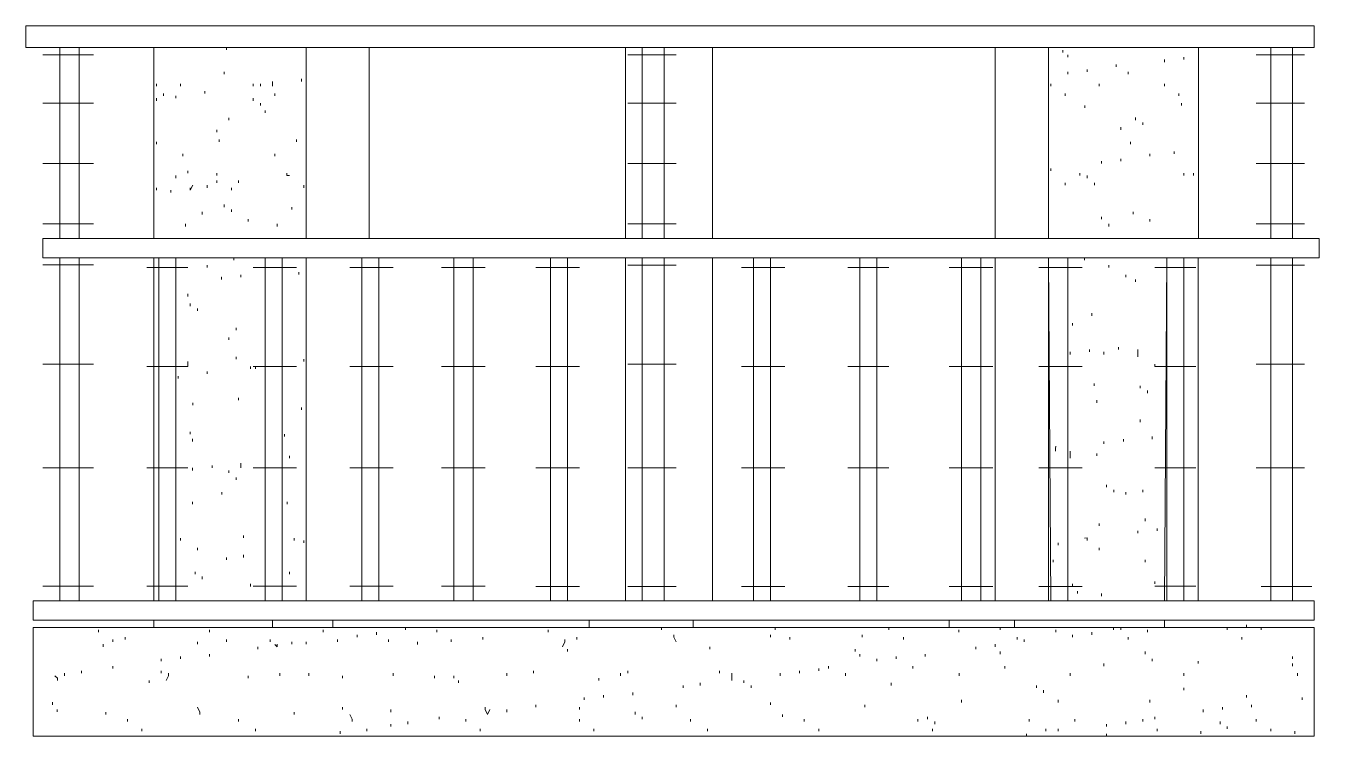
# Model space of a CAD drawing. Header units: millimetres. Extents: x -84511 to -57795, y -17083 to -534.
# Drawn here: x -62734 to -60699, y -8865 to -7746 of the extents above; entities that cross this region are included whole.
import ezdxf

# ---------------------------------------------------------------- set-up
doc = ezdxf.new("R2010")
doc.units = ezdxf.units.MM
doc.layers.add('A-POR-___-___-EXI', color=250, linetype='Continuous', lineweight=25)

msp = doc.modelspace()

# ---------------------------------------------------------------- linework, layer by layer
at = {"layer": 'A-POR-___-___-EXI', "color": 18, "lineweight": 9}
for p, q in [((-62418.1, -7784.2), (-62418.1, -7780.4)), ((-61102.1, -7788), (-61102.1, -7784.3)), ((-61094.5, -7795.6), (-61094.5, -7791.8)), ((-61018.5, -7810.9), (-61018.5, -7807.1)), ((-60942.4, -7803.2), (-60942.4, -7799.4)), ((-60912, -7799.4), (-60912, -7795.6)), ((-62422, -7822.3), (-62422, -7818.5)), ((-62300.3, -7833.7), (-62300.3, -7829.9)), ((-61094.4, -7822.2), (-61094.4, -7818.5)), ((-61064.1, -7818.5), (-61064.1, -7814.7)), ((-60999.4, -7822.2), (-60999.4, -7818.5)), ((-62528.5, -7841.4), (-62528.5, -7837.5)), ((-62517.1, -7856.5), (-62517.1, -7852.7)), ((-62490.5, -7841.3), (-62490.5, -7837.5)), ((-62452.5, -7852.7), (-62452.5, -7848.9)), ((-62376.4, -7841.3), (-62376.4, -7837.5)), ((-62364.9, -7841.3), (-62364.9, -7837.4)), ((-62342.1, -7856.5), (-62342.1, -7852.7)), ((-61121.2, -7841.3), (-61121.2, -7837.4)), ((-61098.3, -7856.5), (-61098.3, -7852.7)), ((-61045, -7841.2), (-61045, -7837.5)), ((-60942.4, -7841.3), (-60942.4, -7837.4)), ((-60919.6, -7856.5), (-60919.6, -7852.7)), ((-62528.4, -7864.1), (-62528.4, -7860.3)), ((-62498.1, -7860.3), (-62498.1, -7856.5)), ((-62376.4, -7864.2), (-62376.4, -7860.3)), ((-62364.9, -7871.7), (-62364.9, -7867.9)), ((-61067.8, -7875.5), (-61067.8, -7871.7)), ((-60915.7, -7871.7), (-60915.7, -7868)), ((-62414.4, -7894.6), (-62414.4, -7890.8)), ((-62357.3, -7883.1), (-62357.3, -7879.4)), ((-60988.1, -7894.5), (-60988.1, -7890.7)), ((-62433.5, -7913.5), (-62433.5, -7909.8)), ((-61010.8, -7909.8), (-61010.8, -7906)), ((-60976.6, -7902.1), (-60976.6, -7898.3)), ((-62528.6, -7932.5), (-62528.6, -7928.8)), ((-62307.9, -7928.8), (-62307.9, -7925)), ((-60995.6, -7932.6), (-60995.6, -7928.7)), ((-62486.7, -7951.6), (-62486.7, -7947.7)), ((-62342.2, -7951.6), (-62342.2, -7947.7)), ((-61010.8, -7959.2), (-61010.8, -7955.4)), ((-60965.2, -7951.6), (-60965.2, -7947.7)), ((-60927.1, -7947.8), (-60927.1, -7943.9)), ((-62479.1, -7978.3), (-62479.1, -7974.4)), ((-62292.7, -7978.2), (-62292.7, -7974.4)), ((-61121.1, -7974.4), (-61121.1, -7970.6)), ((-61041.3, -7963), (-61041.3, -7959.2)), ((-62498.1, -7985.9), (-62498.1, -7982.1)), ((-62448.7, -8001), (-62448.7, -7997.2)), ((-62433.5, -7982), (-62433.5, -7978.2)), ((-62433.5, -7993.4), (-62433.5, -7989.7)), ((-62399.2, -7993.5), (-62399.2, -7989.7)), ((-62296.5, -8001.1), (-62296.5, -7997.2)), ((-61098.3, -7997.2), (-61098.3, -7993.4)), ((-61075.5, -7982.1), (-61075.5, -7978.2)), ((-61064, -7985.8), (-61064, -7982)), ((-61052.6, -7997.2), (-61052.6, -7993.4)), ((-60912, -7982), (-60912, -7978.2)), ((-60896.7, -7982.1), (-60896.7, -7978.2)), ((-62528.5, -8004.9), (-62528.5, -8001)), ((-62410.6, -8004.8), (-62410.6, -8001)), ((-62422, -8031.5), (-62422, -8027.7)), ((-62410.6, -8039.1), (-62410.6, -8035.2)), ((-62482.8, -8061.9), (-62482.8, -8058.1)), ((-62384, -8054.3), (-62384, -8050.5)), ((-62338.3, -8061.9), (-62338.3, -8058.1)), ((-61041.2, -8050.5), (-61041.2, -8046.7)), ((-61029.9, -8061.9), (-61029.9, -8058.1)), ((-60991.8, -8042.9), (-60991.8, -8039.1)), ((-60965.2, -8054.3), (-60965.2, -8050.5)), ((-62406.8, -8115.2), (-62406.8, -8111.4)), ((-61067.9, -8115.2), (-61067.9, -8111.4)), ((-62448.6, -8126.6), (-62448.6, -8122.8)), ((-62395.4, -8141.8), (-62395.4, -8138)), ((-62304.2, -8137.9), (-62304.2, -8134.1)), ((-61029.8, -8126.6), (-61029.8, -8122.8)), ((-61003.2, -8141.7), (-61003.2, -8138)), ((-62292.7, -8145.6), (-62292.7, -8141.8)), ((-60988.1, -8149.3), (-60988.1, -8145.6)), ((-62479, -8172.3), (-62479, -8168.4)), ((-62475.3, -8187.4), (-62475.3, -8183.6)), ((-62463.8, -8195), (-62463.8, -8191.2)), ((-61094.5, -8195), (-61094.5, -8191.2)), ((-61056.5, -8202.6), (-61056.5, -8198.8)), ((-61094.5, -8206.5), (-61094.5, -8202.6)), ((-61086.9, -8217.8), (-61086.9, -8214.1)), ((-62414.4, -8240.7), (-62414.4, -8236.8)), ((-62402.9, -8225.4), (-62402.9, -8221.7)), ((-61090.7, -8263.5), (-61090.7, -8259.7)), ((-61060.3, -8259.7), (-61060.3, -8255.9)), ((-61037.5, -8263.5), (-61037.5, -8259.7)), ((-61014.7, -8255.9), (-61014.7, -8252.1)), ((-62403, -8271.1), (-62403, -8267.3)), ((-62296.5, -8274.9), (-62296.5, -8271.2)), ((-60957.5, -8282.6), (-60957.5, -8278.7)), ((-62494.3, -8301.5), (-62494.3, -8297.7)), ((-62448.7, -8294), (-62448.7, -8290.2)), ((-62380.2, -8286.4), (-62380.2, -8282.6)), ((-62372.6, -8286.3), (-62372.6, -8282.5)), ((-62357.3, -8293.9), (-62357.3, -8290.1)), ((-61052.7, -8313), (-61052.7, -8309.1)), ((-60980.4, -8316.7), (-60980.4, -8313)), ((-60968.9, -8324.3), (-60968.9, -8320.5)), ((-62471.4, -8343.3), (-62471.4, -8339.6)), ((-62399.1, -8335.8), (-62399.1, -8331.9)), ((-62292.7, -8343.3), (-62292.7, -8339.6)), ((-61048.9, -8339.6), (-61048.9, -8335.8)), ((-62300.3, -8351), (-62300.3, -8347.2)), ((-60980.4, -8370), (-60980.4, -8366.2)), ((-62475.2, -8389), (-62475.2, -8385.2)), ((-62471.5, -8400.5), (-62471.5, -8396.6)), ((-62326.9, -8392.9), (-62326.9, -8389)), ((-61037.5, -8404.2), (-61037.5, -8400.4)), ((-61007, -8400.4), (-61007, -8396.7)), ((-60961.4, -8396.7), (-60961.4, -8392.9)), ((-62357.4, -8415.6), (-62357.4, -8411.9)), ((-62319.3, -8427), (-62319.3, -8423.2)), ((-61048.8, -8423.3), (-61048.8, -8419.5)), ((-62471.5, -8446.1), (-62471.5, -8442.3)), ((-62441, -8442.3), (-62441, -8438.5)), ((-62414.4, -8449.9), (-62414.4, -8446.1)), ((-62403, -8461.2), (-62403, -8457.5)), ((-62425.8, -8484.2), (-62425.8, -8480.3)), ((-61033.7, -8472.7), (-61033.7, -8468.8)), ((-61022.2, -8480.3), (-61022.2, -8476.5)), ((-61003.2, -8484.2), (-61003.2, -8480.3)), ((-60976.6, -8480.3), (-60976.6, -8476.5)), ((-62471.5, -8499.4), (-62471.5, -8495.6)), ((-62323, -8499.4), (-62323, -8495.6)), ((-60972.8, -8525.9), (-60972.8, -8522.1)), ((-61045, -8533.5), (-61045, -8529.7)), ((-60984.2, -8545), (-60984.2, -8541.2)), ((-60953.8, -8541.2), (-60953.8, -8537.4)), ((-62490.4, -8556.4), (-62490.4, -8552.6)), ((-62391.6, -8552.5), (-62391.6, -8548.8)), ((-62311.6, -8556.4), (-62311.6, -8552.6)), ((-62296.5, -8560.3), (-62296.5, -8556.4)), ((-61109.7, -8564), (-61109.7, -8560.2)), ((-62463.8, -8571.6), (-62463.8, -8567.8)), ((-62418.2, -8586.8), (-62418.2, -8583)), ((-62391.6, -8583), (-62391.6, -8579.2)), ((-61117.3, -8590.6), (-61117.3, -8586.8)), ((-61045.1, -8571.6), (-61045.1, -8567.8)), ((-60972.8, -8590.6), (-60972.8, -8586.8)), ((-62498.1, -8598.3), (-62498.1, -8594.5)), ((-62319.3, -8609.6), (-62319.3, -8605.8)), ((-62456.3, -8617.2), (-62456.3, -8613.4)), ((-62380.2, -8628.7), (-62380.2, -8624.8)), ((-61086.9, -8628.6), (-61086.9, -8624.8)), ((-60957.5, -8624.8), (-60957.5, -8621)), ((-61079.3, -8640.1), (-61079.3, -8636.3)), ((-61041.2, -8643.9), (-61041.2, -8640.1)), ((-62619.8, -8700.9), (-62619.8, -8697.2)), ((-62577.9, -8712.3), (-62577.9, -8708.5)), ((-62444.9, -8700.9), (-62444.9, -8697.2)), ((-62266.1, -8700.9), (-62266.1, -8697.2)), ((-62212.8, -8708.6), (-62212.8, -8704.8)), ((-62182.3, -8704.8), (-62182.3, -8700.9)), ((-62136.7, -8697.1), (-62136.7, -8693.3)), ((-62087.3, -8700.9), (-62087.3, -8697.2)), ((-62015, -8712.3), (-62015, -8708.6)), ((-61912.3, -8700.9), (-61912.3, -8697.2)), ((-61866.7, -8712.3), (-61866.7, -8708.6)), ((-61733.5, -8697.2), (-61733.5, -8693.4)), ((-61562.4, -8708.6), (-61562.4, -8704.8)), ((-61554.8, -8697.2), (-61554.8, -8693.4)), ((-61531.9, -8712.3), (-61531.9, -8708.5)), ((-61417.9, -8708.6), (-61417.9, -8704.8)), ((-61375.9, -8697.1), (-61375.9, -8693.3)), ((-61353.2, -8712.3), (-61353.2, -8708.5)), ((-61265.7, -8700.9), (-61265.7, -8697.1)), ((-61201, -8697.1), (-61201, -8693.3)), ((-61174.3, -8712.3), (-61174.3, -8708.6)), ((-61113.5, -8700.9), (-61113.5, -8697.1)), ((-61086.9, -8708.6), (-61086.9, -8704.8)), ((-61056.5, -8704.8), (-61056.5, -8700.9)), ((-61022.3, -8697.1), (-61022.3, -8693.3)), ((-61010.8, -8697.1), (-61010.8, -8693.3)), ((-60999.4, -8712.3), (-60999.4, -8708.6)), ((-60969, -8700.9), (-60969, -8697.1)), ((-60843.5, -8697.1), (-60843.5, -8693.3)), ((-60820.7, -8712.3), (-60820.7, -8708.6)), ((-60813.1, -8693.3), (-60813.1, -8689.5)), ((-60790.2, -8697.2), (-60790.2, -8693.4)), ((-62612.2, -8723.8), (-62612.2, -8719.9)), ((-62597, -8716.2), (-62597, -8712.3)), ((-62463.8, -8719.9), (-62463.8, -8716.1)), ((-62418.2, -8716.2), (-62418.2, -8712.3)), ((-62368.8, -8727.6), (-62368.8, -8723.8)), ((-62349.7, -8716.2), (-62349.7, -8712.3)), ((-62315.5, -8719.9), (-62315.5, -8716.1)), ((-62292.7, -8719.9), (-62292.7, -8716.1)), ((-62243.3, -8716.2), (-62243.3, -8712.3)), ((-62163.3, -8716.1), (-62163.3, -8712.3)), ((-62117.8, -8720), (-62117.8, -8716.2)), ((-62064.5, -8716.2), (-62064.5, -8712.3)), ((-61881.9, -8731.3), (-61881.9, -8727.5)), ((-61657.5, -8727.5), (-61657.5, -8723.8)), ((-61429.2, -8731.3), (-61429.2, -8727.5)), ((-61239.1, -8727.6), (-61239.1, -8723.8)), ((-61208.6, -8723.8), (-61208.6, -8719.9)), ((-61163, -8716.1), (-61163, -8712.3)), ((-62520.9, -8746.6), (-62520.9, -8742.7)), ((-62490.5, -8742.7), (-62490.5, -8738.9)), ((-62444.8, -8738.9), (-62444.8, -8735.2)), ((-61421.6, -8739), (-61421.6, -8735.2)), ((-61395, -8746.6), (-61395, -8742.7)), ((-61364.6, -8742.7), (-61364.6, -8738.9)), ((-61319, -8738.9), (-61319, -8735.2)), ((-61201, -8735.2), (-61201, -8731.3)), ((-61037.5, -8754.2), (-61037.5, -8750.4)), ((-60972.8, -8735.2), (-60972.8, -8731.3)), ((-60961.4, -8746.6), (-60961.4, -8742.8)), ((-60889.1, -8750.4), (-60889.1, -8746.6)), ((-60740.8, -8754.2), (-60740.8, -8750.4)), ((-60740.7, -8742.8), (-60740.7, -8739)), ((-62673.1, -8769.4), (-62673.1, -8765.6)), ((-62646.4, -8765.6), (-62646.4, -8761.7)), ((-62597, -8758), (-62597, -8754.2)), ((-62521, -8765.6), (-62521, -8761.8)), ((-62383.9, -8773.2), (-62383.9, -8769.4)), ((-62334.5, -8769.4), (-62334.5, -8765.6)), ((-62288.9, -8769.4), (-62288.9, -8765.6)), ((-62235.6, -8773.2), (-62235.6, -8769.4)), ((-62155.7, -8769.4), (-62155.7, -8765.6)), ((-62091.1, -8773.2), (-62091.1, -8769.4)), ((-62060.7, -8773.3), (-62060.7, -8769.4)), ((-61976.9, -8769.4), (-61976.9, -8765.6)), ((-61935.1, -8765.6), (-61935.1, -8761.7)), ((-61798.2, -8769.4), (-61798.2, -8765.6)), ((-61786.8, -8765.6), (-61786.8, -8761.7)), ((-61642.3, -8765.6), (-61642.3, -8761.7)), ((-61547.2, -8769.4), (-61547.2, -8765.6)), ((-61516.7, -8765.6), (-61516.7, -8761.7)), ((-61486.3, -8761.7), (-61486.3, -8758)), ((-61471.1, -8758), (-61471.1, -8754.2)), ((-61444.4, -8769.4), (-61444.4, -8765.6)), ((-61338, -8758), (-61338, -8754.2)), ((-61265.6, -8769.4), (-61265.6, -8765.6)), ((-61193.4, -8758), (-61193.4, -8754.2)), ((-61090.7, -8769.4), (-61090.7, -8765.6)), ((-60911.9, -8769.4), (-60911.9, -8765.6)), ((-60733.2, -8769.4), (-60733.2, -8765.6)), ((-62539.9, -8780.8), (-62539.9, -8777)), ((-62053, -8780.8), (-62053, -8777)), ((-61832.4, -8777), (-61832.4, -8773.3)), ((-61699.4, -8788.4), (-61699.4, -8784.7)), ((-61672.7, -8784.7), (-61672.7, -8780.8)), ((-61604.2, -8780.8), (-61604.2, -8777)), ((-61592.7, -8788.4), (-61592.7, -8784.6)), ((-61372.1, -8784.6), (-61372.1, -8780.8)), ((-61143.9, -8788.4), (-61143.9, -8784.6)), ((-60912, -8792.2), (-60912, -8788.4)), ((-62692.1, -8815.1), (-62692.1, -8811.2)), ((-61855.2, -8807.5), (-61855.2, -8803.7)), ((-61824.9, -8803.7), (-61824.9, -8799.8)), ((-61779.1, -8799.8), (-61779.1, -8796)), ((-61562.4, -8815), (-61562.4, -8811.3)), ((-61261.9, -8811.3), (-61261.9, -8807.5)), ((-61132.6, -8796.1), (-61132.6, -8792.2)), ((-61109.7, -8811.3), (-61109.7, -8807.5)), ((-60965.2, -8811.3), (-60965.2, -8807.5)), ((-60813.1, -8803.7), (-60813.1, -8799.8)), ((-60725.5, -8807.5), (-60725.5, -8803.7)), ((-62684.5, -8826.4), (-62684.5, -8822.7)), ((-62608.3, -8830.3), (-62608.3, -8826.5)), ((-62311.7, -8830.3), (-62311.7, -8826.5)), ((-62235.6, -8822.7), (-62235.6, -8818.9)), ((-62159.5, -8826.5), (-62159.5, -8822.6)), ((-61977, -8826.5), (-61977, -8822.6)), ((-61931.3, -8818.8), (-61931.3, -8815)), ((-61862.9, -8822.6), (-61862.9, -8818.8)), ((-61775.3, -8830.2), (-61775.3, -8826.4)), ((-61710.7, -8818.8), (-61710.7, -8815)), ((-61543.3, -8834), (-61543.3, -8830.2)), ((-61414, -8818.8), (-61414, -8815)), ((-60881.5, -8826.5), (-60881.5, -8822.6)), ((-60851, -8822.6), (-60851, -8818.8)), ((-60805.4, -8818.8), (-60805.4, -8815)), ((-62574.1, -8841.7), (-62574.1, -8837.9)), ((-62399.1, -8841.7), (-62399.1, -8837.9)), ((-62159.5, -8849.3), (-62159.5, -8845.5)), ((-62132.9, -8845.5), (-62132.9, -8841.6)), ((-62083.4, -8837.8), (-62083.4, -8834.1)), ((-62041.7, -8841.7), (-62041.7, -8837.9)), ((-61862.9, -8841.7), (-61862.9, -8837.9)), ((-61764, -8837.9), (-61764, -8834)), ((-61687.9, -8841.7), (-61687.9, -8837.9)), ((-61509.1, -8841.7), (-61509.1, -8837.9)), ((-61330.3, -8841.7), (-61330.3, -8837.9)), ((-61315.2, -8837.9), (-61315.2, -8834)), ((-61303.7, -8845.5), (-61303.7, -8841.7)), ((-61155.4, -8841.7), (-61155.4, -8837.9)), ((-61083.1, -8841.7), (-61083.1, -8837.9)), ((-61033.6, -8849.3), (-61033.6, -8845.5)), ((-61003.2, -8845.5), (-61003.2, -8841.6)), ((-60976.6, -8841.6), (-60976.6, -8837.8)), ((-60957.6, -8837.8), (-60957.6, -8834.1)), ((-60854.9, -8845.5), (-60854.9, -8841.7)), ((-60843.4, -8853), (-60843.4, -8849.3)), ((-60797.8, -8841.6), (-60797.8, -8837.8)), ((-62551.3, -8856.9), (-62551.3, -8853)), ((-62372.6, -8856.9), (-62372.6, -8853)), ((-62239.4, -8860.7), (-62239.4, -8856.9)), ((-62197.5, -8856.9), (-62197.5, -8853)), ((-62018.9, -8856.9), (-62018.9, -8853)), ((-61840.1, -8856.9), (-61840.1, -8853)), ((-61661.3, -8856.9), (-61661.3, -8853)), ((-61486.3, -8856.9), (-61486.3, -8853)), ((-61307.5, -8856.9), (-61307.5, -8853)), ((-61159.2, -8864.4), (-61159.2, -8860.7)), ((-61128.8, -8856.9), (-61128.8, -8853)), ((-61109.7, -8856.9), (-61109.7, -8853.1)), ((-61033.6, -8864.4), (-61033.6, -8860.7)), ((-60953.7, -8856.9), (-60953.7, -8853.1)), ((-60885.3, -8860.7), (-60885.3, -8856.9)), ((-60775, -8856.9), (-60775, -8853.1)), ((-60737, -8860.7), (-60737, -8856.9))]:
    msp.add_line(p, q, dxfattribs=at)
at = {"layer": 'A-POR-___-___-EXI', "color": 18, "lineweight": 9, "flags": 128}
for points in [[(-62733.9, -7746.1), (-62733.9, -7780.4)], [(-62627.4, -7791.9), (-62707.3, -7791.9)], [(-62680.7, -7780.4), (-62680.7, -8080.9)], [(-62532.4, -8080.9), (-62532.4, -7780.4)], [(-62292.7, -8080.9), (-62292.7, -7780.4)], [(-62193.8, -7780.4), (-62193.8, -8080.9)], [(-61790.6, -8080.9), (-61790.6, -7780.5)], [(-61710.7, -7791.8), (-61786.8, -7791.8)], [(-61764, -7780.5), (-61764, -8080.9)], [(-61729.7, -7780.5), (-61729.7, -8080.9)], [(-61653.6, -7780.5), (-61653.6, -8080.9)], [(-61208.6, -8080.9), (-61208.6, -7780.5)], [(-61124.9, -8080.9), (-61124.9, -7780.5)], [(-60889, -8080.9), (-60889, -7780.5)], [(-60721.7, -7791.9), (-60797.8, -7791.9)], [(-60740.7, -7780.5), (-60740.7, -8080.9)], [(-62627.4, -7868), (-62707.3, -7868)], [(-61710.7, -7867.9), (-61786.8, -7867.9)], [(-60721.7, -7868), (-60797.8, -7868)], [(-62429.6, -7925), (-62429.6, -7928.8)], [(-62627.4, -7963), (-62707.3, -7963)], [(-61710.7, -7963), (-61786.8, -7963)], [(-60721.7, -7963), (-60797.8, -7963)], [(-62505.7, -8004.9), (-62505.7, -8008.7)], [(-62315.5, -8031.5), (-62315.5, -8035.3)], [(-62627.4, -8058.1), (-62707.3, -8058.1)], [(-62456.3, -8039.1), (-62456.3, -8043)], [(-61710.7, -8058.1), (-61786.8, -8058.1)], [(-60721.7, -8058.1), (-60797.8, -8058.1)], [(-62680.7, -8111.4), (-62680.7, -8651.4)], [(-62532.4, -8651.4), (-62532.4, -8111.4)], [(-62524.7, -8651.4), (-62524.7, -8111.4)], [(-62498.1, -8651.4), (-62498.1, -8111.4)], [(-62357.4, -8651.4), (-62357.4, -8111.4), (-62357.4, -8651.4), (-62357.4, -8111.4)], [(-62330.8, -8651.4), (-62330.8, -8111.4), (-62330.8, -8651.4), (-62330.8, -8111.4)], [(-62292.7, -8651.4), (-62292.7, -8111.4)], [(-62205.2, -8651.4), (-62205.2, -8111.4)], [(-62178.6, -8651.4), (-62178.6, -8111.4)], [(-62060.6, -8651.4), (-62060.6, -8111.4)], [(-62030.3, -8651.4), (-62030.3, -8111.4)], [(-61908.4, -8651.4), (-61908.4, -8111.4)], [(-61881.9, -8651.5), (-61881.9, -8111.4)], [(-61790.6, -8651.5), (-61790.6, -8111.4)], [(-61764, -8111.4), (-61764, -8651.5)], [(-61729.7, -8111.4), (-61729.7, -8651.5)], [(-61653.6, -8111.4), (-61653.6, -8651.5)], [(-61589, -8651.5), (-61589, -8111.4)], [(-61562.4, -8651.5), (-61562.4, -8111.4)], [(-61421.6, -8651.5), (-61421.6, -8111.4)], [(-61395, -8651.5), (-61395, -8111.4)], [(-61261.9, -8651.5), (-61261.9, -8111.4)], [(-61231.5, -8651.5), (-61231.5, -8111.4)], [(-61208.6, -8651.5), (-61208.6, -8111.4)], [(-61094.5, -8651.5), (-61094.5, -8111.4)], [(-60942.3, -8651.5), (-60938.6, -8111.4), (-60938.6, -8651.5), (-60938.6, -8111.4)], [(-60912, -8651.5), (-60912, -8111.4)], [(-60889.2, -8651.5), (-60889.2, -8111.4)], [(-60740.7, -8111.4), (-60740.7, -8651.5)], [(-62627.4, -8122.7), (-62707.3, -8122.7)], [(-62479.1, -8126.5), (-62543.7, -8126.5)], [(-62307.9, -8126.5), (-62376.4, -8126.5)], [(-62155.8, -8126.5), (-62224.2, -8126.5)], [(-62011.2, -8126.5), (-62079.7, -8126.5)], [(-61862.9, -8126.6), (-61931.3, -8126.6)], [(-61710.7, -8122.8), (-61786.8, -8122.8)], [(-61539.6, -8126.6), (-61608, -8126.6)], [(-61376, -8126.6), (-61440.7, -8126.6)], [(-61212.5, -8126.6), (-61280.9, -8126.6)], [(-61071.6, -8126.6), (-61140.2, -8126.6)], [(-60892.9, -8126.6), (-60957.6, -8126.6)], [(-60721.7, -8122.8), (-60797.8, -8122.8)], [(-62627.4, -8278.7), (-62707.3, -8278.7)], [(-61710.7, -8278.7), (-61786.8, -8278.7)], [(-60721.7, -8278.7), (-60797.8, -8278.7)], [(-62307.9, -8282.5), (-62376.4, -8282.5)], [(-62155.8, -8282.5), (-62224.2, -8282.5)], [(-62011.2, -8282.5), (-62079.7, -8282.5)], [(-61862.9, -8282.5), (-61931.3, -8282.5)], [(-61539.6, -8282.6), (-61608, -8282.6)], [(-61376, -8282.6), (-61440.7, -8282.6)], [(-61212.5, -8282.6), (-61280.9, -8282.6)], [(-61071.6, -8282.6), (-61140.2, -8282.6)], [(-60892.9, -8282.5), (-60957.6, -8282.5)], [(-62627.4, -8442.3), (-62707.3, -8442.3)], [(-62479.1, -8442.3), (-62543.7, -8442.3)], [(-62307.9, -8442.3), (-62376.4, -8442.3)], [(-62155.8, -8442.3), (-62224.2, -8442.3)], [(-62011.2, -8442.3), (-62079.7, -8442.3)], [(-61862.9, -8442.3), (-61931.3, -8442.3)], [(-61710.7, -8442.2), (-61786.8, -8442.2)], [(-61539.6, -8442.2), (-61608, -8442.2)], [(-61376, -8442.2), (-61440.7, -8442.2)], [(-61212.5, -8442.2), (-61280.9, -8442.2)], [(-61071.6, -8442.2), (-61140.2, -8442.2)], [(-60892.9, -8442.3), (-60957.6, -8442.3)], [(-60721.7, -8442.2), (-60797.8, -8442.2)], [(-62627.4, -8628.6), (-62707.3, -8628.6)], [(-62479.1, -8628.6), (-62543.7, -8628.6)], [(-62307.9, -8628.6), (-62376.4, -8628.6)], [(-62155.8, -8628.6), (-62224.2, -8628.6)], [(-62011.2, -8628.6), (-62079.7, -8628.6)], [(-61862.9, -8628.7), (-61931.3, -8628.7)], [(-61710.7, -8628.7), (-61786.8, -8628.7)], [(-61539.6, -8628.7), (-61608, -8628.7)], [(-61440.7, -8628.7), (-61376, -8628.7)], [(-61212.5, -8628.7), (-61280.9, -8628.7)], [(-61071.6, -8628.7), (-61140.2, -8628.7)], [(-60892.9, -8628.6), (-60957.6, -8628.6)], [(-60710.4, -8628.7), (-60790.3, -8628.7)], [(-62722.5, -8651.4), (-62722.6, -8681.9), (-60706.6, -8681.9), (-62722.6, -8681.9)], [(-62532.4, -8693.4), (-62532.4, -8681.9)], [(-62345.9, -8693.4), (-62345.9, -8681.9)], [(-62250.9, -8681.9), (-62250.9, -8693.4)], [(-61847.6, -8693.3), (-61847.6, -8681.9)], [(-61684.1, -8681.9), (-61684.1, -8693.3)], [(-61280.9, -8693.3), (-61280.9, -8681.9)], [(-61178.2, -8693.3), (-61178.2, -8681.9)], [(-60942.4, -8693.3), (-60942.4, -8681.9)], [(-62722.5, -8693.4), (-62722.5, -8864.5)]]:
    msp.add_lwpolyline(points, close=True, dxfattribs=at)
for points in [[(-60706.6, -7780.4), (-60706.6, -7746.2), (-62733.9, -7746.2), (-60706.6, -7746.2), (-60706.6, -7780.4), (-62733.9, -7780.4), (-60706.6, -7780.4)], [(-60775, -8080.9), (-60775, -7780.5), (-60775, -8080.9), (-62650.2, -8080.9), (-62650.2, -7780.4), (-62650.2, -8080.9)], [(-62346, -7841.3), (-62346, -7837.5), (-62346, -7833.7)], [(-62471.4, -7997.2), (-62475.3, -8004.8), (-62475.3, -8001)], [(-62319.3, -7982.1), (-62323.1, -7982), (-62323.1, -7978.2)], [(-62707.3, -8111.4), (-62707.3, -8080.9), (-60698.9, -8080.9), (-60698.9, -8111.3), (-62707.3, -8111.3)], [(-60775, -8111.4), (-60775, -8651.5), (-60775, -8111.3), (-62650.2, -8111.3), (-62650.2, -8651.4), (-62650.2, -8111.4)], [(-61121.1, -8651.5), (-61124.9, -8111.4), (-61121.1, -8651.5), (-61124.9, -8111.4), (-61124.9, -8651.5)], [(-62425.9, -8145.6), (-62425.9, -8141.8), (-62425.8, -8141.7)], [(-60984.2, -8267.3), (-60984.2, -8259.7), (-60984.2, -8255.9)], [(-62479, -8274.9), (-62479.1, -8282.5), (-62543.7, -8282.5), (-62479.1, -8282.5)], [(-61113.6, -8415.7), (-61113.6, -8411.9), (-61113.5, -8408.1)], [(-61090.7, -8427.1), (-61090.7, -8423.2), (-61090.6, -8415.7)], [(-62395.4, -8434.7), (-62395.4, -8442.3), (-62395.4, -8438.5)], [(-61064.1, -8556.4), (-61064.1, -8552.5), (-61067.9, -8552.6)], [(-62467.7, -8605.9), (-62467.7, -8609.6), (-62467.7, -8605.8)], [(-60706.5, -8681.9), (-60706.5, -8651.5), (-62722.6, -8651.5), (-60706.6, -8651.5), (-60706.6, -8681.9)], [(-60706.6, -8693.3), (-62722.6, -8693.3), (-60706.5, -8693.3), (-60706.5, -8864.5), (-62722.6, -8864.5), (-60706.6, -8864.5), (-60706.6, -8693.3)], [(-61710.7, -8716.2), (-61714.5, -8708.6), (-61714.5, -8704.8)], [(-62342.2, -8720), (-62338.3, -8723.8), (-62338.3, -8719.9)], [(-61889.5, -8723.8), (-61885.7, -8716.2), (-61885.7, -8712.3)], [(-62684.4, -8777), (-62684.4, -8773.2), (-62688.3, -8769.4)], [(-62513.3, -8777), (-62509.5, -8769.4), (-62509.5, -8765.6)], [(-61623.3, -8777), (-61623.3, -8773.2), (-61623.2, -8765.6)], [(-62460, -8830.3), (-62460, -8826.5), (-62463.9, -8818.9)], [(-62220.5, -8841.7), (-62220.5, -8837.9), (-62224.2, -8830.2)], [(-62003.6, -8822.7), (-62007.4, -8830.3), (-62011.2, -8822.6), (-62011.2, -8818.8)]]:
    msp.add_lwpolyline(points, dxfattribs=at)

doc.saveas('drawing.dxf')
